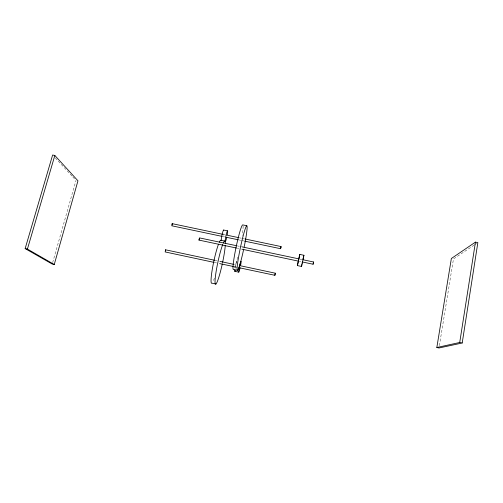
<?xml version="1.0" encoding="UTF-8"?>
<svg xmlns="http://www.w3.org/2000/svg" width="503" height="503" viewBox="0 0 503 503"><rect width="100%" height="100%" fill="white"/><g stroke="black" fill="none" stroke-linecap="round" stroke-linejoin="round"><path stroke-width="0.38" stroke-dasharray="2.52 1.89" d="M439.383 345.668L453.48 258.944L474.002 245.194M52.658 262.547L75.991 180.395M474.643 244.766L476.567 243.471M223.565 234.467L225.099 234.788M239.661 237.856L241.195 238.177M241.962 238.34L244.263 238.824M223.131 236.605L224.665 236.926M239.221 239.994L240.755 240.315M241.522 240.478L243.823 240.962M237.743 245.973L239.271 246.3M240.038 246.457L242.339 246.942M299.775 259.076L302.07 259.561M237.284 248.199L238.818 248.526M299.298 261.315L300.825 261.635M214.712 260.284L219.314 261.264M234.65 264.534L236.184 264.861M215.039 262.597L216.573 262.924M234.209 266.684L236.511 267.175M55.28 157.898L72.275 176.358M72.803 176.937L75.456 179.816M243.106 226.13A22.798 1.918 -78.1 0 1 242.163 235.511M237.718 257.127A22.798 1.918 -78.1 0 1 234.291 268.212M214.423 278.14A22.031 2.471 -77.9 0 1 212.888 281.887M236.19 266.923A5.514 0.446 -77.9 0 1 235.876 268.25M235.134 267.741A5.514 0.446 -77.9 0 1 237.064 260.554M223.445 233.851A5.458 0.61 -78.2 0 1 223.187 235.215"/><path stroke-width="0.75" d="M302.837 259.724L313.558 261.988L313.338 263.188L313.08 264.226L302.36 261.962M313.08 264.226L313.558 261.988M298.619 259.63L299.794 254.405L303.925 255.273L301.536 266.464L297.418 265.59L298.317 261.076M301.536 266.464L301.875 264.534M238.812 267.665L274.871 275.298L275.304 273.198L240.019 265.678M275.304 273.211L274.871 275.298M299.794 254.405L297.418 265.59M244.584 241.126L280.605 248.708L280.793 247.69M245.03 238.982L281.051 246.564L280.863 247.583M462.194 343.008L477.85 242.616L475.448 242.119L451.361 258.504L436.83 347.516L439.006 347.988L462.194 343.008L459.723 342.474L436.83 347.516M459.723 342.474L475.448 242.119M165.638 250.834L165.619 249.821L165.147 251.94L214.272 262.434M199.458 238.674L199.006 240.107L236.517 248.042M302.121 263.314L302.404 261.937M303.013 259.07L303.303 257.762M172.152 224.992L172.208 223.665L171.787 225.79L222.364 236.441M303.554 256.668L303.925 255.273M54.249 264.496L77.959 180.803L54.833 155.465L52.626 155.012L25.15 248.589L52.23 264.056L54.249 264.496L27.42 249.079L25.15 248.589M27.42 249.079L54.833 155.465M280.605 248.708L281.058 246.589M236.976 245.81L199.452 237.888L198.968 240.076M246.784 225.74L242.698 224.885A22.798 1.918 -78.1 0 0 235.869 248.243A22.798 1.918 -78.1 0 0 233.543 269.432L237.605 270.3M223.628 230.022L227.532 230.839M172.208 223.665L222.798 234.304M226.633 235.115L238.894 237.693M226.193 237.253L238.453 239.83M220.716 240.22L224.659 241.05M242.339 246.942L299.008 258.913M241.88 249.174L298.531 261.151M165.619 249.821L214.712 260.284M220.081 261.428L233.882 264.371M219.641 263.578L233.442 266.521M234.851 271.312L238.787 272.154M215.894 284.025L211.977 283.183A22.031 2.471 -77.9 0 1 212.279 269.363A22.031 2.471 -77.9 0 1 218.503 244.194M243.704 249.142A22.811 1.773 -78.1 0 1 237.177 267.194A22.811 1.773 -78.1 0 1 245.219 228.89A22.811 1.773 -78.1 0 1 244.15 247.036M223.326 243.031A22.038 2.333 -77.9 0 1 225.338 243.502M225.275 245.269A22.038 2.333 -77.9 0 1 222.603 262.465M222.307 263.836A22.038 2.333 -77.9 0 1 215.039 281.177A22.038 2.333 -77.9 0 1 222.76 244.401M219.339 242.188A22.031 2.471 -77.9 0 1 221.263 240.748M240.101 267.759A5.514 0.415 -77.9 0 1 238.692 271.425A5.514 0.415 -77.9 0 1 240.509 262.604A5.514 0.415 -77.9 0 1 240.673 264.993M235.272 270.369A5.514 0.446 -77.9 0 1 234.782 270.054M221.66 240.472A5.458 0.61 -78.2 0 1 221.886 235.517A5.458 0.61 -78.2 0 1 223.76 230.173M226.752 237.41A5.458 0.572 -78.2 0 1 225.187 240.654A5.458 0.572 -78.2 0 1 226.972 231.896A5.458 0.572 -78.2 0 1 227.312 234.662"/></g></svg>
